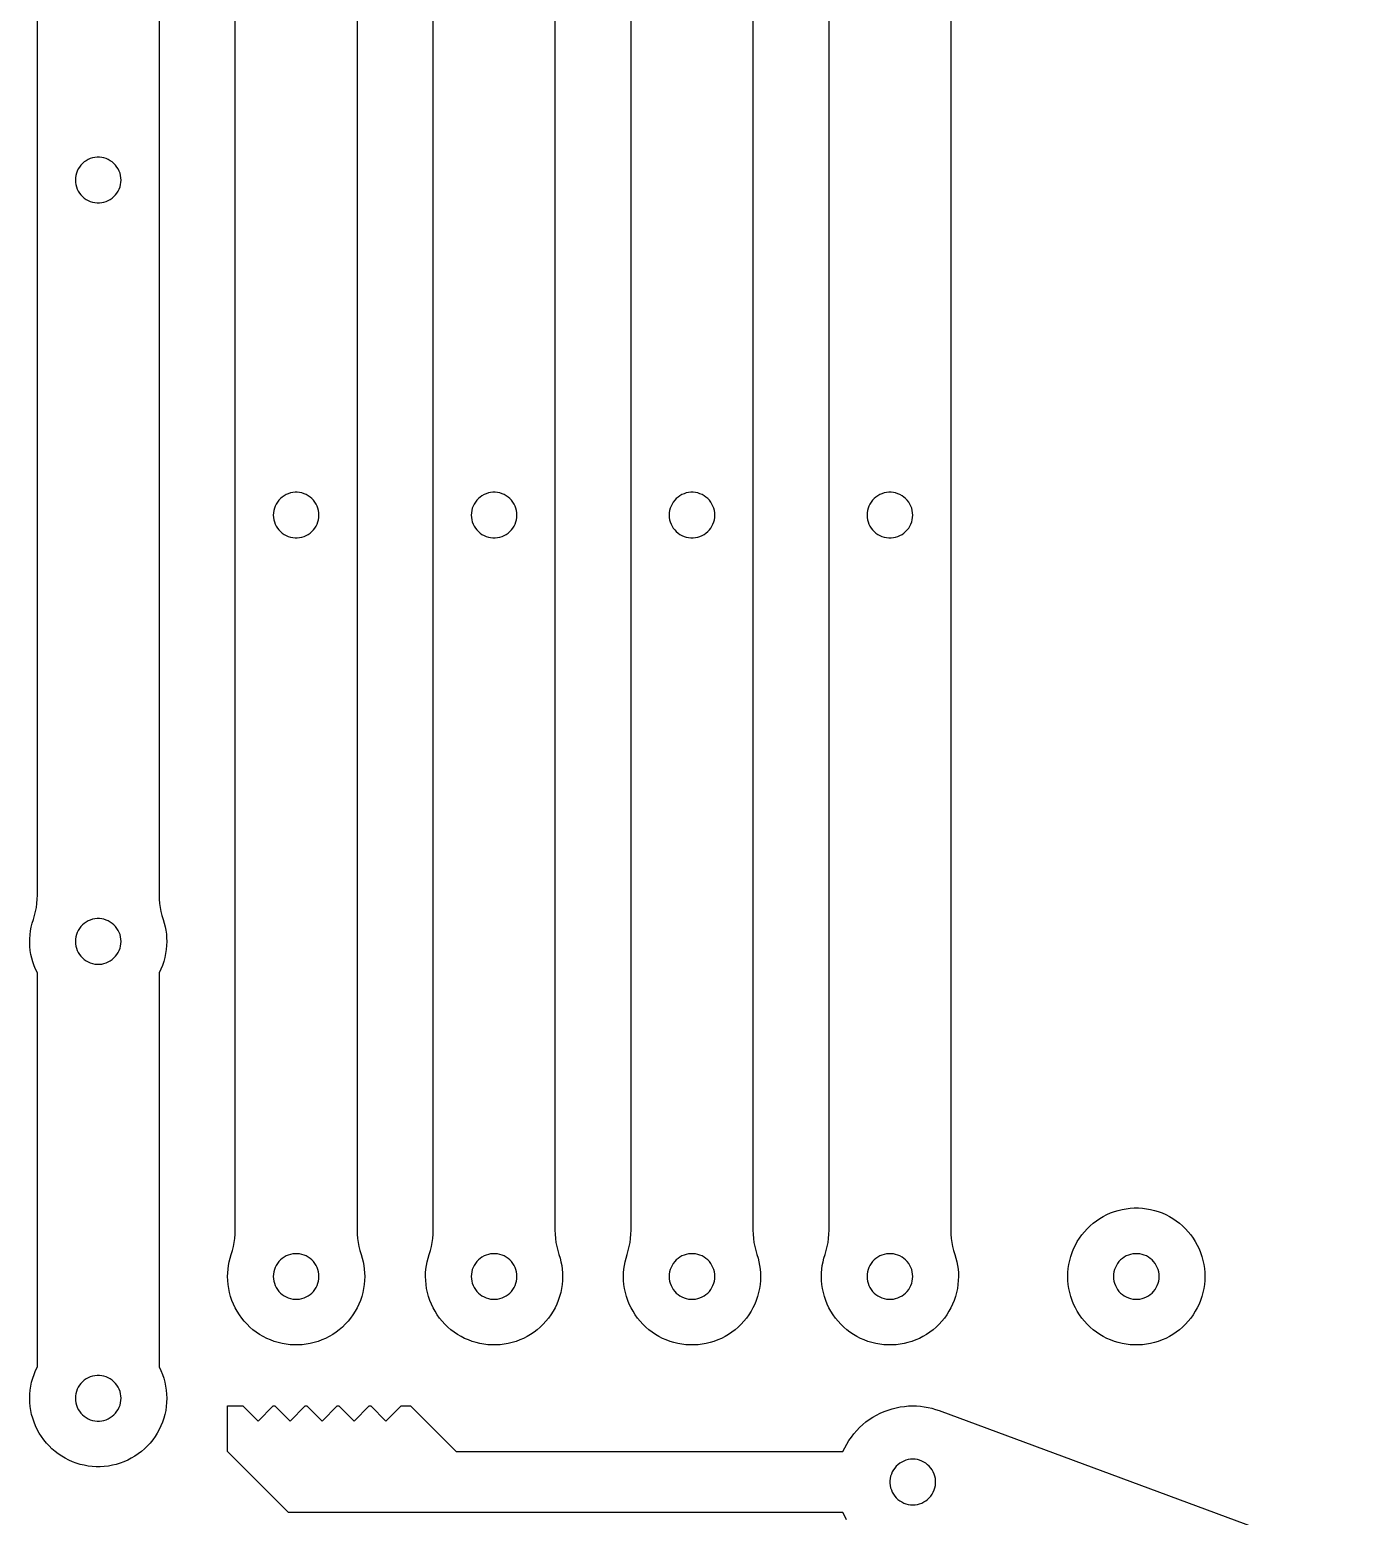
# Model space of a CAD drawing. Header units: millimetres. Extents: x 2 to 391, y 2 to 393.
# Drawn here: x 301.1 to 387.8, y 192.7 to 290.4 of the extents above; entities that cross this region are included whole.
import ezdxf

# ---------------------------------------------------------------- set-up
doc = ezdxf.new("R2010")
doc.units = ezdxf.units.MM
doc.layers.add('CORTE', color=7, linetype='Continuous')

msp = doc.modelspace()

# ---------------------------------------------------------------- linework, layer by layer
at = {"layer": 'CORTE'}
for points in [[(309.588, 377.457), (309.588, 233.539), (309.595, 233.268), (309.617, 232.997), (309.654, 232.728), (309.705, 232.462), (309.771, 232.198), (309.851, 231.939), (309.923, 231.705), (309.982, 231.468), (310.028, 231.228), (310.061, 230.986), (310.081, 230.742), (310.088, 230.498), (310.08, 230.23), (310.056, 229.964), (310.016, 229.699), (309.961, 229.437), (309.89, 229.179), (309.804, 228.926), (309.703, 228.678), (309.588, 228.436), (309.588, 202.56), (309.703, 202.318), (309.804, 202.07), (309.89, 201.817), (309.961, 201.559), (310.016, 201.297), (310.056, 201.032), (310.08, 200.766), (310.088, 200.498), (310.08, 200.231), (310.056, 199.966), (310.017, 199.702), (309.962, 199.441), (309.892, 199.184), (309.806, 198.931), (309.706, 198.684), (309.591, 198.443), (309.463, 198.21), (309.32, 197.984), (309.165, 197.767), (308.997, 197.56), (308.817, 197.364), (308.625, 197.178), (308.423, 197.004), (308.211, 196.842), (307.99, 196.693), (307.76, 196.557), (307.523, 196.435), (307.279, 196.328), (307.029, 196.235), (306.774, 196.157), (306.515, 196.095), (306.252, 196.047), (305.987, 196.016), (305.721, 196), (305.454, 196), (305.188, 196.016), (304.923, 196.047), (304.661, 196.095), (304.402, 196.157), (304.147, 196.235), (303.897, 196.328), (303.653, 196.435), (303.415, 196.557), (303.186, 196.693), (302.964, 196.842), (302.752, 197.004), (302.55, 197.178), (302.359, 197.364), (302.179, 197.56), (302.011, 197.767), (301.856, 197.984), (301.713, 198.21), (301.584, 198.443), (301.47, 198.684), (301.369, 198.931), (301.284, 199.184), (301.214, 199.441), (301.159, 199.702), (301.119, 199.966), (301.096, 200.231), (301.088, 200.498), (301.096, 200.766), (301.12, 201.032), (301.159, 201.297), (301.215, 201.559), (301.285, 201.817), (301.371, 202.07), (301.472, 202.318), (301.588, 202.56), (301.588, 228.436), (301.476, 228.669), (301.378, 228.907), (301.294, 229.151), (301.224, 229.399), (301.168, 229.65), (301.127, 229.905), (301.1, 230.161), (301.089, 230.418), (301.091, 230.676), (301.109, 230.933), (301.141, 231.189), (301.188, 231.442), (301.249, 231.692), (301.325, 231.939), (301.405, 232.198), (301.47, 232.462), (301.522, 232.728), (301.558, 232.997), (301.58, 233.268), (301.588, 233.539), (301.588, 377.457)], [(322.588, 355.455), (322.588, 211.538), (322.595, 211.266), (322.617, 210.996), (322.654, 210.727), (322.705, 210.46), (322.771, 210.197), (322.851, 209.937), (322.923, 209.703), (322.982, 209.466), (323.028, 209.226), (323.061, 208.984), (323.081, 208.741), (323.088, 208.496), (323.08, 208.23), (323.056, 207.964), (323.017, 207.7), (322.962, 207.439), (322.892, 207.182), (322.806, 206.929), (322.706, 206.682), (322.591, 206.442), (322.463, 206.208), (322.32, 205.982), (322.165, 205.766), (321.997, 205.559), (321.817, 205.362), (321.625, 205.176), (321.423, 205.002), (321.211, 204.84), (320.99, 204.691), (320.76, 204.556), (320.523, 204.434), (320.279, 204.326), (320.029, 204.233), (319.774, 204.156), (319.515, 204.093), (319.252, 204.046), (318.987, 204.014), (318.721, 203.998), (318.454, 203.998), (318.188, 204.014), (317.923, 204.046), (317.661, 204.093), (317.402, 204.156), (317.147, 204.233), (316.897, 204.326), (316.653, 204.434), (316.415, 204.556), (316.186, 204.691), (315.964, 204.84), (315.752, 205.002), (315.55, 205.176), (315.359, 205.362), (315.179, 205.559), (315.011, 205.766), (314.856, 205.982), (314.713, 206.208), (314.584, 206.442), (314.47, 206.682), (314.369, 206.929), (314.284, 207.182), (314.214, 207.439), (314.159, 207.7), (314.119, 207.964), (314.096, 208.23), (314.088, 208.496), (314.094, 208.741), (314.114, 208.984), (314.147, 209.226), (314.194, 209.466), (314.253, 209.703), (314.325, 209.937), (314.405, 210.197), (314.47, 210.46), (314.522, 210.727), (314.558, 210.996), (314.58, 211.266), (314.588, 211.538), (314.588, 355.455)], [(335.588, 355.455), (335.588, 211.538), (335.595, 211.266), (335.617, 210.996), (335.654, 210.727), (335.705, 210.46), (335.771, 210.197), (335.851, 209.937), (335.923, 209.703), (335.982, 209.466), (336.028, 209.226), (336.061, 208.984), (336.081, 208.741), (336.088, 208.496), (336.08, 208.23), (336.056, 207.964), (336.017, 207.7), (335.962, 207.439), (335.892, 207.182), (335.806, 206.929), (335.706, 206.682), (335.591, 206.442), (335.463, 206.208), (335.32, 205.982), (335.165, 205.766), (334.997, 205.559), (334.817, 205.362), (334.625, 205.176), (334.423, 205.002), (334.211, 204.84), (333.99, 204.691), (333.76, 204.556), (333.523, 204.434), (333.279, 204.326), (333.029, 204.233), (332.774, 204.156), (332.515, 204.093), (332.252, 204.046), (331.987, 204.014), (331.721, 203.998), (331.454, 203.998), (331.188, 204.014), (330.923, 204.046), (330.661, 204.093), (330.402, 204.156), (330.147, 204.233), (329.897, 204.326), (329.653, 204.434), (329.415, 204.556), (329.186, 204.691), (328.964, 204.84), (328.752, 205.002), (328.55, 205.176), (328.359, 205.362), (328.179, 205.559), (328.011, 205.766), (327.856, 205.982), (327.713, 206.208), (327.584, 206.442), (327.47, 206.682), (327.369, 206.929), (327.284, 207.182), (327.214, 207.439), (327.159, 207.7), (327.119, 207.964), (327.096, 208.23), (327.088, 208.496), (327.094, 208.741), (327.114, 208.984), (327.147, 209.226), (327.194, 209.466), (327.253, 209.703), (327.325, 209.937), (327.405, 210.197), (327.47, 210.46), (327.522, 210.727), (327.558, 210.996), (327.58, 211.266), (327.588, 211.538), (327.588, 355.455)], [(348.588, 355.455), (348.588, 211.538), (348.595, 211.266), (348.617, 210.996), (348.654, 210.727), (348.705, 210.46), (348.771, 210.197), (348.851, 209.937), (348.923, 209.703), (348.982, 209.466), (349.028, 209.226), (349.061, 208.984), (349.081, 208.741), (349.088, 208.496), (349.08, 208.23), (349.056, 207.964), (349.017, 207.7), (348.962, 207.439), (348.892, 207.182), (348.806, 206.929), (348.706, 206.682), (348.591, 206.442), (348.463, 206.208), (348.32, 205.982), (348.165, 205.766), (347.997, 205.559), (347.817, 205.362), (347.625, 205.176), (347.423, 205.002), (347.211, 204.84), (346.99, 204.691), (346.76, 204.556), (346.523, 204.434), (346.279, 204.326), (346.029, 204.233), (345.774, 204.156), (345.515, 204.093), (345.252, 204.046), (344.987, 204.014), (344.721, 203.998), (344.454, 203.998), (344.188, 204.014), (343.923, 204.046), (343.661, 204.093), (343.402, 204.156), (343.147, 204.233), (342.897, 204.326), (342.653, 204.434), (342.415, 204.556), (342.186, 204.691), (341.964, 204.84), (341.752, 205.002), (341.55, 205.176), (341.359, 205.362), (341.179, 205.559), (341.011, 205.766), (340.856, 205.982), (340.713, 206.208), (340.584, 206.442), (340.47, 206.682), (340.369, 206.929), (340.284, 207.182), (340.214, 207.439), (340.159, 207.7), (340.119, 207.964), (340.096, 208.23), (340.088, 208.496), (340.094, 208.741), (340.114, 208.984), (340.147, 209.226), (340.194, 209.466), (340.253, 209.703), (340.325, 209.937), (340.405, 210.197), (340.47, 210.46), (340.522, 210.727), (340.558, 210.996), (340.58, 211.266), (340.588, 211.538), (340.588, 355.455)], [(361.588, 355.455), (361.588, 211.538), (361.595, 211.266), (361.617, 210.996), (361.654, 210.727), (361.705, 210.46), (361.771, 210.197), (361.851, 209.937), (361.923, 209.703), (361.982, 209.466), (362.028, 209.226), (362.061, 208.984), (362.081, 208.741), (362.088, 208.496), (362.08, 208.23), (362.056, 207.964), (362.017, 207.7), (361.962, 207.439), (361.892, 207.182), (361.806, 206.929), (361.706, 206.682), (361.591, 206.442), (361.463, 206.208), (361.32, 205.982), (361.165, 205.766), (360.997, 205.559), (360.817, 205.362), (360.625, 205.176), (360.423, 205.002), (360.211, 204.84), (359.99, 204.691), (359.76, 204.556), (359.523, 204.434), (359.279, 204.326), (359.029, 204.233), (358.774, 204.156), (358.515, 204.093), (358.252, 204.046), (357.987, 204.014), (357.721, 203.998), (357.454, 203.998), (357.188, 204.014), (356.923, 204.046), (356.661, 204.093), (356.402, 204.156), (356.147, 204.233), (355.897, 204.326), (355.653, 204.434), (355.415, 204.556), (355.186, 204.691), (354.964, 204.84), (354.752, 205.002), (354.55, 205.176), (354.359, 205.362), (354.179, 205.559), (354.011, 205.766), (353.856, 205.982), (353.713, 206.208), (353.584, 206.442), (353.47, 206.682), (353.369, 206.929), (353.284, 207.182), (353.214, 207.439), (353.159, 207.7), (353.119, 207.964), (353.096, 208.23), (353.088, 208.496), (353.094, 208.741), (353.114, 208.984), (353.147, 209.226), (353.194, 209.466), (353.253, 209.703), (353.325, 209.937), (353.405, 210.197), (353.47, 210.46), (353.522, 210.727), (353.558, 210.996), (353.58, 211.266), (353.588, 211.538), (353.588, 355.455)], [(354.746, 192.519), (354.619, 192.756), (354.505, 192.998), (318.088, 192.998), (314.088, 196.998), (314.088, 199.998), (315.088, 199.998), (316.088, 198.998), (317.088, 199.998), (317.188, 199.998), (318.188, 198.998), (319.188, 199.998), (319.288, 199.998), (320.288, 198.998), (321.288, 199.998), (321.388, 199.998), (322.388, 198.998), (323.388, 199.998), (323.488, 199.998), (324.488, 198.998), (325.488, 199.998), (326.088, 199.998), (329.088, 196.998), (354.505, 196.998), (354.623, 197.248), (354.754, 197.491), (354.898, 197.726), (355.055, 197.953), (355.224, 198.172), (355.405, 198.38), (355.597, 198.578), (355.8, 198.765), (356.013, 198.941), (356.235, 199.104), (356.466, 199.256), (356.705, 199.394), (356.951, 199.519), (357.203, 199.63), (357.462, 199.727), (357.725, 199.809), (357.993, 199.877), (358.264, 199.93), (358.537, 199.968), (358.812, 199.991), (359.088, 199.998), (359.341, 199.992), (359.594, 199.973), (359.845, 199.941), (360.094, 199.896), (360.341, 199.839), (360.585, 199.769), (360.824, 199.687), (387.824, 189.687)]]:
    msp.add_lwpolyline(points, dxfattribs=at)
for points in [[(307.088, 280.498), (307.08, 280.65), (307.057, 280.8), (307.019, 280.947), (306.966, 281.09), (306.899, 281.226), (306.819, 281.355), (306.726, 281.475), (306.621, 281.585), (306.506, 281.684), (306.381, 281.771), (306.248, 281.845), (306.109, 281.905), (305.964, 281.95), (305.815, 281.981), (305.664, 281.996), (305.512, 281.996), (305.361, 281.981), (305.212, 281.95), (305.067, 281.905), (304.927, 281.845), (304.794, 281.771), (304.67, 281.684), (304.554, 281.585), (304.45, 281.475), (304.357, 281.355), (304.276, 281.226), (304.209, 281.09), (304.157, 280.947), (304.119, 280.8), (304.096, 280.65), (304.088, 280.498), (304.096, 280.346), (304.119, 280.196), (304.157, 280.049), (304.209, 279.906), (304.276, 279.77), (304.357, 279.641), (304.45, 279.521), (304.554, 279.411), (304.67, 279.312), (304.794, 279.225), (304.927, 279.151), (305.067, 279.091), (305.212, 279.046), (305.361, 279.015), (305.512, 279), (305.664, 279), (305.815, 279.015), (305.964, 279.046), (306.109, 279.091), (306.248, 279.151), (306.381, 279.225), (306.506, 279.312), (306.621, 279.411), (306.726, 279.521), (306.819, 279.641), (306.899, 279.77), (306.966, 279.906), (307.019, 280.049), (307.057, 280.196), (307.08, 280.346)], [(320.088, 258.496), (320.08, 258.648), (320.057, 258.798), (320.019, 258.945), (319.966, 259.088), (319.899, 259.224), (319.819, 259.353), (319.726, 259.473), (319.621, 259.584), (319.506, 259.683), (319.381, 259.769), (319.248, 259.843), (319.109, 259.903), (318.964, 259.949), (318.815, 259.979), (318.664, 259.994), (318.512, 259.994), (318.361, 259.979), (318.212, 259.949), (318.067, 259.903), (317.927, 259.843), (317.794, 259.769), (317.67, 259.683), (317.554, 259.584), (317.45, 259.473), (317.357, 259.353), (317.276, 259.224), (317.209, 259.088), (317.157, 258.945), (317.119, 258.798), (317.096, 258.648), (317.088, 258.496), (317.096, 258.345), (317.119, 258.194), (317.157, 258.047), (317.209, 257.905), (317.276, 257.768), (317.357, 257.639), (317.45, 257.519), (317.554, 257.409), (317.67, 257.31), (317.794, 257.223), (317.927, 257.15), (318.067, 257.09), (318.212, 257.044), (318.361, 257.014), (318.512, 256.998), (318.664, 256.998), (318.815, 257.014), (318.964, 257.044), (319.109, 257.09), (319.248, 257.15), (319.381, 257.223), (319.506, 257.31), (319.621, 257.409), (319.726, 257.519), (319.819, 257.639), (319.899, 257.768), (319.966, 257.905), (320.019, 258.047), (320.057, 258.194), (320.08, 258.345)], [(333.088, 258.496), (333.08, 258.648), (333.057, 258.798), (333.019, 258.945), (332.966, 259.088), (332.899, 259.224), (332.819, 259.353), (332.726, 259.473), (332.621, 259.584), (332.506, 259.683), (332.381, 259.769), (332.248, 259.843), (332.109, 259.903), (331.964, 259.949), (331.815, 259.979), (331.664, 259.994), (331.512, 259.994), (331.361, 259.979), (331.212, 259.949), (331.067, 259.903), (330.927, 259.843), (330.794, 259.769), (330.67, 259.683), (330.554, 259.584), (330.45, 259.473), (330.357, 259.353), (330.276, 259.224), (330.209, 259.088), (330.157, 258.945), (330.119, 258.798), (330.096, 258.648), (330.088, 258.496), (330.096, 258.345), (330.119, 258.194), (330.157, 258.047), (330.209, 257.905), (330.276, 257.768), (330.357, 257.639), (330.45, 257.519), (330.554, 257.409), (330.67, 257.31), (330.794, 257.223), (330.927, 257.15), (331.067, 257.09), (331.212, 257.044), (331.361, 257.014), (331.512, 256.998), (331.664, 256.998), (331.815, 257.014), (331.964, 257.044), (332.109, 257.09), (332.248, 257.15), (332.381, 257.223), (332.506, 257.31), (332.621, 257.409), (332.726, 257.519), (332.819, 257.639), (332.899, 257.768), (332.966, 257.905), (333.019, 258.047), (333.057, 258.194), (333.08, 258.345)], [(346.088, 258.496), (346.08, 258.648), (346.057, 258.798), (346.019, 258.945), (345.966, 259.088), (345.899, 259.224), (345.819, 259.353), (345.726, 259.473), (345.621, 259.584), (345.506, 259.683), (345.381, 259.769), (345.248, 259.843), (345.109, 259.903), (344.964, 259.949), (344.815, 259.979), (344.664, 259.994), (344.512, 259.994), (344.361, 259.979), (344.212, 259.949), (344.067, 259.903), (343.927, 259.843), (343.794, 259.769), (343.67, 259.683), (343.554, 259.584), (343.45, 259.473), (343.357, 259.353), (343.276, 259.224), (343.209, 259.088), (343.157, 258.945), (343.119, 258.798), (343.096, 258.648), (343.088, 258.496), (343.096, 258.345), (343.119, 258.194), (343.157, 258.047), (343.209, 257.905), (343.276, 257.768), (343.357, 257.639), (343.45, 257.519), (343.554, 257.409), (343.67, 257.31), (343.794, 257.223), (343.927, 257.15), (344.067, 257.09), (344.212, 257.044), (344.361, 257.014), (344.512, 256.998), (344.664, 256.998), (344.815, 257.014), (344.964, 257.044), (345.109, 257.09), (345.248, 257.15), (345.381, 257.223), (345.506, 257.31), (345.621, 257.409), (345.726, 257.519), (345.819, 257.639), (345.899, 257.768), (345.966, 257.905), (346.019, 258.047), (346.057, 258.194), (346.08, 258.345)], [(359.088, 258.496), (359.08, 258.648), (359.057, 258.798), (359.019, 258.945), (358.966, 259.088), (358.899, 259.224), (358.819, 259.353), (358.726, 259.473), (358.621, 259.584), (358.506, 259.683), (358.381, 259.769), (358.248, 259.843), (358.109, 259.903), (357.964, 259.949), (357.815, 259.979), (357.664, 259.994), (357.512, 259.994), (357.361, 259.979), (357.212, 259.949), (357.067, 259.903), (356.927, 259.843), (356.794, 259.769), (356.67, 259.683), (356.554, 259.584), (356.45, 259.473), (356.357, 259.353), (356.276, 259.224), (356.209, 259.088), (356.157, 258.945), (356.119, 258.798), (356.096, 258.648), (356.088, 258.496), (356.096, 258.345), (356.119, 258.194), (356.157, 258.047), (356.209, 257.905), (356.276, 257.768), (356.357, 257.639), (356.45, 257.519), (356.554, 257.409), (356.67, 257.31), (356.794, 257.223), (356.927, 257.15), (357.067, 257.09), (357.212, 257.044), (357.361, 257.014), (357.512, 256.998), (357.664, 256.998), (357.815, 257.014), (357.964, 257.044), (358.109, 257.09), (358.248, 257.15), (358.381, 257.223), (358.506, 257.31), (358.621, 257.409), (358.726, 257.519), (358.819, 257.639), (358.899, 257.768), (358.966, 257.905), (359.019, 258.047), (359.057, 258.194), (359.08, 258.345)], [(307.088, 230.498), (307.08, 230.65), (307.057, 230.8), (307.019, 230.947), (306.966, 231.09), (306.899, 231.226), (306.819, 231.355), (306.726, 231.475), (306.621, 231.585), (306.506, 231.684), (306.381, 231.771), (306.248, 231.845), (306.109, 231.905), (305.964, 231.95), (305.815, 231.981), (305.664, 231.996), (305.512, 231.996), (305.361, 231.981), (305.212, 231.95), (305.067, 231.905), (304.927, 231.845), (304.794, 231.771), (304.67, 231.684), (304.554, 231.585), (304.45, 231.475), (304.357, 231.355), (304.276, 231.226), (304.209, 231.09), (304.157, 230.947), (304.119, 230.8), (304.096, 230.65), (304.088, 230.498), (304.096, 230.346), (304.119, 230.196), (304.157, 230.049), (304.209, 229.906), (304.276, 229.77), (304.357, 229.641), (304.45, 229.521), (304.554, 229.411), (304.67, 229.312), (304.794, 229.225), (304.927, 229.151), (305.067, 229.091), (305.212, 229.046), (305.361, 229.015), (305.512, 229), (305.664, 229), (305.815, 229.015), (305.964, 229.046), (306.109, 229.091), (306.248, 229.151), (306.381, 229.225), (306.506, 229.312), (306.621, 229.411), (306.726, 229.521), (306.819, 229.641), (306.899, 229.77), (306.966, 229.906), (307.019, 230.049), (307.057, 230.196), (307.08, 230.346)], [(378.271, 208.496), (378.263, 208.23), (378.24, 207.964), (378.2, 207.7), (378.145, 207.439), (378.075, 207.182), (377.99, 206.929), (377.889, 206.682), (377.775, 206.442), (377.646, 206.208), (377.504, 205.982), (377.348, 205.766), (377.18, 205.559), (377, 205.362), (376.809, 205.176), (376.607, 205.002), (376.395, 204.84), (376.173, 204.691), (375.944, 204.556), (375.707, 204.434), (375.462, 204.326), (375.212, 204.233), (374.957, 204.156), (374.698, 204.093), (374.436, 204.046), (374.171, 204.014), (373.905, 203.998), (373.638, 203.998), (373.372, 204.014), (373.107, 204.046), (372.844, 204.093), (372.585, 204.156), (372.33, 204.233), (372.08, 204.326), (371.836, 204.434), (371.599, 204.556), (371.369, 204.691), (371.148, 204.84), (370.936, 205.002), (370.734, 205.176), (370.542, 205.362), (370.362, 205.559), (370.194, 205.766), (370.039, 205.982), (369.897, 206.208), (369.768, 206.442), (369.653, 206.682), (369.553, 206.929), (369.467, 207.182), (369.397, 207.439), (369.342, 207.7), (369.303, 207.964), (369.279, 208.23), (369.271, 208.496), (369.279, 208.763), (369.303, 209.029), (369.342, 209.292), (369.397, 209.553), (369.467, 209.811), (369.553, 210.063), (369.653, 210.31), (369.768, 210.551), (369.897, 210.785), (370.039, 211.01), (370.194, 211.227), (370.362, 211.434), (370.542, 211.631), (370.734, 211.817), (370.936, 211.991), (371.148, 212.153), (371.369, 212.302), (371.599, 212.437), (371.836, 212.559), (372.08, 212.666), (372.33, 212.759), (372.585, 212.837), (372.844, 212.9), (373.107, 212.947), (373.372, 212.979), (373.638, 212.994), (373.905, 212.994), (374.171, 212.979), (374.436, 212.947), (374.698, 212.9), (374.957, 212.837), (375.212, 212.759), (375.462, 212.666), (375.707, 212.559), (375.944, 212.437), (376.173, 212.302), (376.395, 212.153), (376.607, 211.991), (376.809, 211.817), (377, 211.631), (377.18, 211.434), (377.348, 211.227), (377.504, 211.01), (377.646, 210.785), (377.775, 210.551), (377.889, 210.31), (377.99, 210.063), (378.075, 209.811), (378.145, 209.553), (378.2, 209.292), (378.24, 209.029), (378.263, 208.763)], [(320.088, 208.496), (320.08, 208.648), (320.057, 208.798), (320.019, 208.945), (319.966, 209.088), (319.899, 209.224), (319.819, 209.353), (319.726, 209.473), (319.621, 209.584), (319.506, 209.683), (319.381, 209.769), (319.248, 209.843), (319.109, 209.903), (318.964, 209.949), (318.815, 209.979), (318.664, 209.994), (318.512, 209.994), (318.361, 209.979), (318.212, 209.949), (318.067, 209.903), (317.927, 209.843), (317.794, 209.769), (317.67, 209.683), (317.554, 209.584), (317.45, 209.473), (317.357, 209.353), (317.276, 209.224), (317.209, 209.088), (317.157, 208.945), (317.119, 208.798), (317.096, 208.648), (317.088, 208.496), (317.096, 208.345), (317.119, 208.194), (317.157, 208.047), (317.209, 207.905), (317.276, 207.768), (317.357, 207.639), (317.45, 207.519), (317.554, 207.409), (317.67, 207.31), (317.794, 207.223), (317.927, 207.15), (318.067, 207.09), (318.212, 207.044), (318.361, 207.014), (318.512, 206.998), (318.664, 206.998), (318.815, 207.014), (318.964, 207.044), (319.109, 207.09), (319.248, 207.15), (319.381, 207.223), (319.506, 207.31), (319.621, 207.409), (319.726, 207.519), (319.819, 207.639), (319.899, 207.768), (319.966, 207.905), (320.019, 208.047), (320.057, 208.194), (320.08, 208.345)], [(333.088, 208.496), (333.08, 208.648), (333.057, 208.798), (333.019, 208.945), (332.966, 209.088), (332.899, 209.224), (332.819, 209.353), (332.726, 209.473), (332.621, 209.584), (332.506, 209.683), (332.381, 209.769), (332.248, 209.843), (332.109, 209.903), (331.964, 209.949), (331.815, 209.979), (331.664, 209.994), (331.512, 209.994), (331.361, 209.979), (331.212, 209.949), (331.067, 209.903), (330.927, 209.843), (330.794, 209.769), (330.67, 209.683), (330.554, 209.584), (330.45, 209.473), (330.357, 209.353), (330.276, 209.224), (330.209, 209.088), (330.157, 208.945), (330.119, 208.798), (330.096, 208.648), (330.088, 208.496), (330.096, 208.345), (330.119, 208.194), (330.157, 208.047), (330.209, 207.905), (330.276, 207.768), (330.357, 207.639), (330.45, 207.519), (330.554, 207.409), (330.67, 207.31), (330.794, 207.223), (330.927, 207.15), (331.067, 207.09), (331.212, 207.044), (331.361, 207.014), (331.512, 206.998), (331.664, 206.998), (331.815, 207.014), (331.964, 207.044), (332.109, 207.09), (332.248, 207.15), (332.381, 207.223), (332.506, 207.31), (332.621, 207.409), (332.726, 207.519), (332.819, 207.639), (332.899, 207.768), (332.966, 207.905), (333.019, 208.047), (333.057, 208.194), (333.08, 208.345)], [(346.088, 208.496), (346.08, 208.648), (346.057, 208.798), (346.019, 208.945), (345.966, 209.088), (345.899, 209.224), (345.819, 209.353), (345.726, 209.473), (345.621, 209.584), (345.506, 209.683), (345.381, 209.769), (345.248, 209.843), (345.109, 209.903), (344.964, 209.949), (344.815, 209.979), (344.664, 209.994), (344.512, 209.994), (344.361, 209.979), (344.212, 209.949), (344.067, 209.903), (343.927, 209.843), (343.794, 209.769), (343.67, 209.683), (343.554, 209.584), (343.45, 209.473), (343.357, 209.353), (343.276, 209.224), (343.209, 209.088), (343.157, 208.945), (343.119, 208.798), (343.096, 208.648), (343.088, 208.496), (343.096, 208.345), (343.119, 208.194), (343.157, 208.047), (343.209, 207.905), (343.276, 207.768), (343.357, 207.639), (343.45, 207.519), (343.554, 207.409), (343.67, 207.31), (343.794, 207.223), (343.927, 207.15), (344.067, 207.09), (344.212, 207.044), (344.361, 207.014), (344.512, 206.998), (344.664, 206.998), (344.815, 207.014), (344.964, 207.044), (345.109, 207.09), (345.248, 207.15), (345.381, 207.223), (345.506, 207.31), (345.621, 207.409), (345.726, 207.519), (345.819, 207.639), (345.899, 207.768), (345.966, 207.905), (346.019, 208.047), (346.057, 208.194), (346.08, 208.345)], [(359.088, 208.496), (359.08, 208.648), (359.057, 208.798), (359.019, 208.945), (358.966, 209.088), (358.899, 209.224), (358.819, 209.353), (358.726, 209.473), (358.621, 209.584), (358.506, 209.683), (358.381, 209.769), (358.248, 209.843), (358.109, 209.903), (357.964, 209.949), (357.815, 209.979), (357.664, 209.994), (357.512, 209.994), (357.361, 209.979), (357.212, 209.949), (357.067, 209.903), (356.927, 209.843), (356.794, 209.769), (356.67, 209.683), (356.554, 209.584), (356.45, 209.473), (356.357, 209.353), (356.276, 209.224), (356.209, 209.088), (356.157, 208.945), (356.119, 208.798), (356.096, 208.648), (356.088, 208.496), (356.096, 208.345), (356.119, 208.194), (356.157, 208.047), (356.209, 207.905), (356.276, 207.768), (356.357, 207.639), (356.45, 207.519), (356.554, 207.409), (356.67, 207.31), (356.794, 207.223), (356.927, 207.15), (357.067, 207.09), (357.212, 207.044), (357.361, 207.014), (357.512, 206.998), (357.664, 206.998), (357.815, 207.014), (357.964, 207.044), (358.109, 207.09), (358.248, 207.15), (358.381, 207.223), (358.506, 207.31), (358.621, 207.409), (358.726, 207.519), (358.819, 207.639), (358.899, 207.768), (358.966, 207.905), (359.019, 208.047), (359.057, 208.194), (359.08, 208.345)], [(372.271, 208.496), (372.279, 208.345), (372.302, 208.194), (372.34, 208.047), (372.393, 207.905), (372.46, 207.768), (372.54, 207.639), (372.633, 207.519), (372.738, 207.409), (372.853, 207.31), (372.978, 207.223), (373.111, 207.15), (373.25, 207.09), (373.395, 207.044), (373.544, 207.014), (373.695, 206.998), (373.847, 206.998), (373.998, 207.014), (374.147, 207.044), (374.292, 207.09), (374.432, 207.15), (374.565, 207.223), (374.689, 207.31), (374.805, 207.409), (374.909, 207.519), (375.002, 207.639), (375.083, 207.768), (375.15, 207.905), (375.202, 208.047), (375.241, 208.194), (375.264, 208.345), (375.271, 208.496), (375.264, 208.648), (375.241, 208.798), (375.202, 208.945), (375.15, 209.088), (375.083, 209.224), (375.002, 209.353), (374.909, 209.473), (374.805, 209.584), (374.689, 209.683), (374.565, 209.769), (374.432, 209.843), (374.292, 209.903), (374.147, 209.949), (373.998, 209.979), (373.847, 209.994), (373.695, 209.994), (373.544, 209.979), (373.395, 209.949), (373.25, 209.903), (373.111, 209.843), (372.978, 209.769), (372.853, 209.683), (372.738, 209.584), (372.633, 209.473), (372.54, 209.353), (372.46, 209.224), (372.393, 209.088), (372.34, 208.945), (372.302, 208.798), (372.279, 208.648)], [(307.088, 200.498), (307.08, 200.65), (307.057, 200.8), (307.019, 200.947), (306.966, 201.09), (306.899, 201.226), (306.819, 201.355), (306.726, 201.475), (306.621, 201.585), (306.506, 201.684), (306.381, 201.771), (306.248, 201.845), (306.109, 201.905), (305.964, 201.95), (305.815, 201.981), (305.664, 201.996), (305.512, 201.996), (305.361, 201.981), (305.212, 201.95), (305.067, 201.905), (304.927, 201.845), (304.794, 201.771), (304.67, 201.684), (304.554, 201.585), (304.45, 201.475), (304.357, 201.355), (304.276, 201.226), (304.209, 201.09), (304.157, 200.947), (304.119, 200.8), (304.096, 200.65), (304.088, 200.498), (304.096, 200.346), (304.119, 200.196), (304.157, 200.049), (304.209, 199.906), (304.276, 199.77), (304.357, 199.641), (304.45, 199.521), (304.554, 199.411), (304.67, 199.312), (304.794, 199.225), (304.927, 199.151), (305.067, 199.091), (305.212, 199.046), (305.361, 199.015), (305.512, 199), (305.664, 199), (305.815, 199.015), (305.964, 199.046), (306.109, 199.091), (306.248, 199.151), (306.381, 199.225), (306.506, 199.312), (306.621, 199.411), (306.726, 199.521), (306.819, 199.641), (306.899, 199.77), (306.966, 199.906), (307.019, 200.049), (307.057, 200.196), (307.08, 200.346)], [(359.088, 196.498), (358.936, 196.491), (358.786, 196.468), (358.639, 196.43), (358.496, 196.377), (358.36, 196.31), (358.231, 196.23), (358.111, 196.136), (358.001, 196.032), (357.902, 195.917), (357.815, 195.792), (357.741, 195.659), (357.681, 195.519), (357.636, 195.374), (357.605, 195.226), (357.59, 195.074), (357.59, 194.922), (357.605, 194.771), (357.636, 194.622), (357.681, 194.477), (357.741, 194.338), (357.815, 194.205), (357.902, 194.08), (358.001, 193.965), (358.111, 193.86), (358.231, 193.767), (358.36, 193.687), (358.496, 193.62), (358.639, 193.567), (358.786, 193.529), (358.936, 193.506), (359.088, 193.498), (359.24, 193.506), (359.39, 193.529), (359.537, 193.567), (359.679, 193.62), (359.816, 193.687), (359.945, 193.767), (360.065, 193.86), (360.175, 193.965), (360.274, 194.08), (360.361, 194.205), (360.435, 194.338), (360.494, 194.477), (360.54, 194.622), (360.571, 194.771), (360.586, 194.922), (360.586, 195.074), (360.571, 195.226), (360.54, 195.374), (360.494, 195.519), (360.435, 195.659), (360.361, 195.792), (360.274, 195.917), (360.175, 196.032), (360.065, 196.136), (359.945, 196.23), (359.816, 196.31), (359.679, 196.377), (359.537, 196.43), (359.39, 196.468), (359.24, 196.491)]]:
    msp.add_lwpolyline(points, close=True, dxfattribs=at)

doc.saveas('drawing.dxf')
